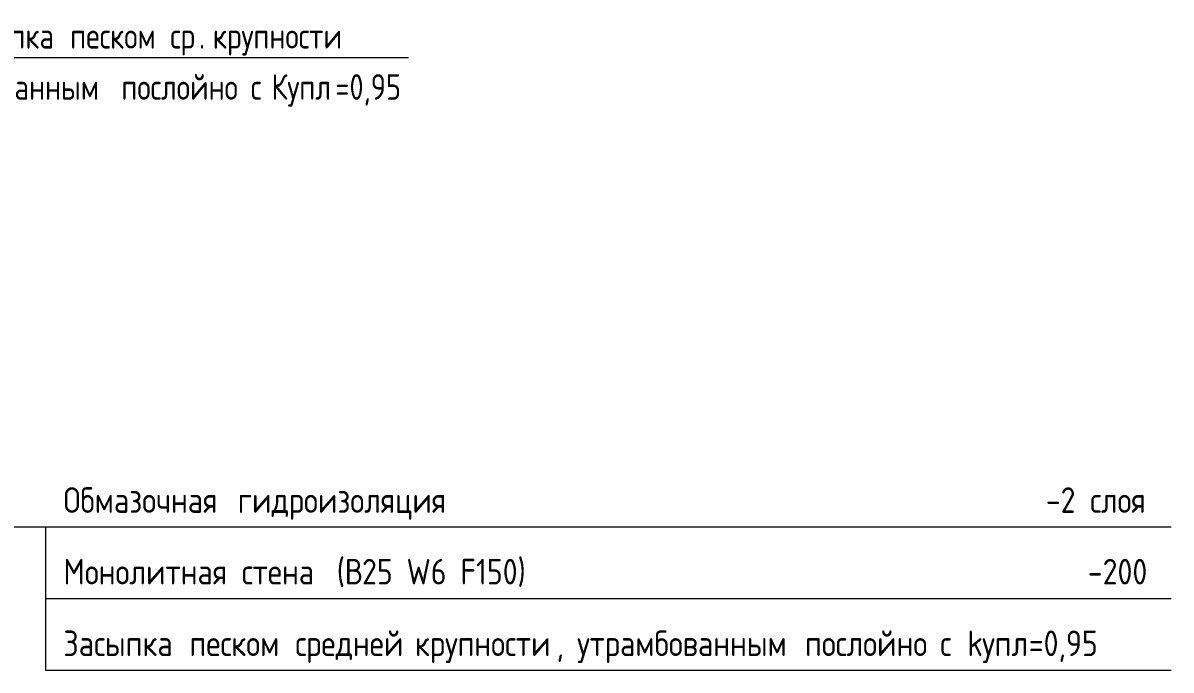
# Model space of a CAD drawing. Header units: millimetres. Extents: x 37836 to 78104, y -5145 to 33689.
# Drawn here: x 66576 to 69381, y -2302 to -721 of the extents above; entities that cross this region are included whole.
import ezdxf

# ---------------------------------------------------------------- set-up
doc = ezdxf.new("R2010")
doc.units = ezdxf.units.MM
doc.layers.add('AA_Vinoska', color=7, linetype='Continuous', lineweight=9)
doc.styles.add('GOST Common', font='GOST_Common.ttf', dxfattribs={"width": 0.85, "height": 62.5})
doc.styles.add('ISOCPEUR_1', font='isocpeur.ttf', dxfattribs={"width": 0.85, "height": 62.5})

# ---------------------------------------------------------------- blocks, each defined once
blk = doc.blocks.new('010_Текст с выноской - Текст 2 строки-3873132-Разрез 1 Опл')
at = {"layer": 'AA_Vinoska'}
blk.add_line((46031.7, -805.4), (47281.7, -805.4), dxfattribs=at)
blk = doc.blocks.new('010_Флажок - Бок Стена вход-3872900-Разрез 1 Опл')
at = {"layer": 'AA_Vinoska'}
for p, q in [((44645.1, -1951.9), (44753.3, -1889.4)), ((44645.1, -1951.9), (44753.3, -2014.4)), ((44645.1, -1951.9), (46395.1, -1951.9)), ((46395.1, -1951.9), (46395.1, -2126.9)), ((46395.1, -1951.9), (49145.1, -1951.9)), ((46395.1, -2126.9), (49145.1, -2126.9)), ((46395.1, -2126.9), (46395.1, -2301.9)), ((46395.1, -2301.9), (49145.1, -2301.9))]:
    blk.add_line(p, q, dxfattribs=at)

msp = doc.modelspace()

# ---------------------------------------------------------------- block references
at = {"layer": 'AA_Vinoska'}
for name in ['010_Текст с выноской - Текст 2 строки-3873132-Разрез 1 Опл', '010_Флажок - Бок Стена вход-3872900-Разрез 1 Опл']:
    msp.add_blockref(name, (20235.7074, 0), dxfattribs=at)

# ---------------------------------------------------------------- texts
at = {"layer": 'AA_Vinoska', "char_height": 62.5, "attachment_point": 1, "style": 'GOST Common'}
for s, insert, width in [('Засыпка', (66397.2101, -720.8141), 333.902844), ('\\fGOST Common|b0|i0|c204|p34|;\\W.85; ', (66672.7075, -720.8141), 22.146617), ('\\fGOST Common|b0|i0|c204|p34|;\\W.85; ', (66917.2817, -720.8141), 22.146617), ('песком', (66690.9802, -720.8141), 274.277336), ('ср', (66935.5545, -720.8141), 85.179297), ('крупности', (67039.5688, -720.8141), 419.082141), ('. ', (67005.8344, -720.8141), 40.886062), ('утрамбованным', (66273.5351, -845.8141), 635.437555), ('\\fGOST Common|b0|i0|c204|p34|;\\W.85; ', (66797.8235, -845.8141), 22.146617), ('послойно', (66816.0963, -845.8141), 361.160219), ('\\fGOST Common|b0|i0|c204|p34|;\\W.85; ', (67114.0832, -845.8141), 22.146617), ('\\fGOST Common|b0|i0|c204|p34|;\\W.85;с', (67132.356, -845.8141), 39.182477), ('\\fGOST Common|b0|i0|c204|p34|;\\W.85; ', (67164.6848, -845.8141), 22.146617), ('Купл', (67182.9576, -845.8141), 189.098039), ('=0,95', (67338.9791, -845.8141), 206.133898)]:
    msp.add_mtext(s, dxfattribs=dict(at, insert=insert, width=width))

# ---------------------------------------------------------------- next in the draw order: texts
at = {"layer": 'AA_Vinoska', "char_height": 62.5, "attachment_point": 1, "style": 'ISOCPEUR_1', "bg_fill": 3, "box_fill_scale": 1.25, "bg_fill_color": 256, "bg_fill_true_color": 13158600, "bg_fill_transparency": 0}
for s, insert, width in [('Обмазочная', (66674.7118, -1855.324), 477.004062), ('-2 ', (69074.8704, -1855.324), 131.176117), ('Монолитная', (66674.7118, -2030.324), 488.929164), ('-200', (69177.5079, -2030.324), 183.987281), ('Засыпка', (66674.7118, -2205.324), 333.902844)]:
    msp.add_mtext(s, dxfattribs=dict(at, insert=insert, width=width))

# ---------------------------------------------------------------- next in the draw order: texts
for s, insert, width in [('\\fISOCPEUR|b0|i0|c204|p34|;\\W.85; ', (67068.2795, -1855.324), 39.182477), ('слоя', (69183.1015, -1855.324), 177.172937), ('\\fISOCPEUR|b0|i0|c204|p34|;\\W.85; ', (67078.1187, -2030.324), 39.182477), ('\\fISOCPEUR|b0|i0|c204|p34|;\\W.85; ', (66950.2092, -2205.324), 39.182477)]:
    msp.add_mtext(s, dxfattribs=dict(at, insert=insert, width=width))

# ---------------------------------------------------------------- next in the draw order: texts
for s, insert, width in [('гидроизоляция', (67100.6083, -1855.324), 599.66225), ('стена', (67110.4475, -2030.324), 240.205617), ('песком', (66982.538, -2205.324), 274.277336)]:
    msp.add_mtext(s, dxfattribs=dict(at, insert=insert, width=width))

# ---------------------------------------------------------------- next in the draw order: texts
for s, insert, width in [(' (', (67308.6369, -2030.324), 64.736266), ('\\fISOCPEUR|b0|i0|c204|p34|;\\W.85; ', (67208.8394, -2205.324), 39.182477)]:
    msp.add_mtext(s, dxfattribs=dict(at, insert=insert, width=width))

# ---------------------------------------------------------------- next in the draw order: texts
for s, insert, width in [('\\fISOCPEUR|b0|i0|c204|p34|;\\W.85;В', (67362.0497, -2030.324), 51.107578), ('средней', (67241.1682, -2205.324), 315.163398)]:
    msp.add_mtext(s, dxfattribs=dict(at, insert=insert, width=width))

# ---------------------------------------------------------------- next in the draw order: texts
for s, insert, width in [('25 W6 F150)', (67404.2177, -2030.324), 483.818406), ('\\fISOCPEUR|b0|i0|c204|p34|;\\W.85; ', (67501.204, -2205.324), 39.182477)]:
    msp.add_mtext(s, dxfattribs=dict(at, insert=insert, width=width))

# ---------------------------------------------------------------- next in the draw order: texts
at = {"layer": 'AA_Vinoska', "insert": (67533.5328, -2205.324), "char_height": 62.5, "width": 419.082141, "attachment_point": 1, "style": 'ISOCPEUR_1', "bg_fill": 3, "box_fill_scale": 1.25, "bg_fill_color": 256, "bg_fill_true_color": 13158600, "bg_fill_transparency": 0}
msp.add_mtext('крупности', dxfattribs=at)

# ---------------------------------------------------------------- next in the draw order: texts
at = {"layer": 'AA_Vinoska', "insert": (67879.3101, -2205.324), "char_height": 62.5, "width": 61.329094, "attachment_point": 1, "style": 'ISOCPEUR_1', "bg_fill": 3, "box_fill_scale": 1.25, "bg_fill_color": 256, "bg_fill_true_color": 13158600, "bg_fill_transparency": 0}
msp.add_mtext(', ', dxfattribs=at)

# ---------------------------------------------------------------- next in the draw order: texts
at = {"layer": 'AA_Vinoska', "insert": (67929.9117, -2205.324), "char_height": 62.5, "width": 635.437555, "attachment_point": 1, "style": 'ISOCPEUR_1', "bg_fill": 3, "box_fill_scale": 1.25, "bg_fill_color": 256, "bg_fill_true_color": 13158600, "bg_fill_transparency": 0}
msp.add_mtext('утрамбованным', dxfattribs=at)

# ---------------------------------------------------------------- next in the draw order: texts
at = {"layer": 'AA_Vinoska', "insert": (68454.2001, -2205.324), "char_height": 62.5, "width": 39.182477, "attachment_point": 1, "style": 'ISOCPEUR_1', "bg_fill": 3, "box_fill_scale": 1.25, "bg_fill_color": 256, "bg_fill_true_color": 13158600, "bg_fill_transparency": 0}
msp.add_mtext('\\fISOCPEUR|b0|i0|c204|p34|;\\W.85; ', dxfattribs=at)

# ---------------------------------------------------------------- next in the draw order: texts
at = {"layer": 'AA_Vinoska', "insert": (68486.5289, -2205.324), "char_height": 62.5, "width": 361.160219, "attachment_point": 1, "style": 'ISOCPEUR_1', "bg_fill": 3, "box_fill_scale": 1.25, "bg_fill_color": 256, "bg_fill_true_color": 13158600, "bg_fill_transparency": 0}
msp.add_mtext('послойно', dxfattribs=at)

# ---------------------------------------------------------------- next in the draw order: texts
at = {"layer": 'AA_Vinoska', "insert": (68784.5158, -2205.324), "char_height": 62.5, "width": 39.182477, "attachment_point": 1, "style": 'ISOCPEUR_1', "bg_fill": 3, "box_fill_scale": 1.25, "bg_fill_color": 256, "bg_fill_true_color": 13158600, "bg_fill_transparency": 0}
msp.add_mtext('\\fISOCPEUR|b0|i0|c204|p34|;\\W.85; ', dxfattribs=at)

# ---------------------------------------------------------------- next in the draw order: texts
at = {"layer": 'AA_Vinoska', "insert": (68816.8446, -2205.324), "char_height": 62.5, "width": 39.182477, "attachment_point": 1, "style": 'ISOCPEUR_1', "bg_fill": 3, "box_fill_scale": 1.25, "bg_fill_color": 256, "bg_fill_true_color": 13158600, "bg_fill_transparency": 0}
msp.add_mtext('\\fISOCPEUR|b0|i0|c204|p34|;\\W.85;с', dxfattribs=at)

# ---------------------------------------------------------------- next in the draw order: texts
at = {"layer": 'AA_Vinoska', "insert": (68849.1734, -2205.324), "char_height": 62.5, "width": 85.179297, "attachment_point": 1, "style": 'ISOCPEUR_1', "bg_fill": 3, "box_fill_scale": 1.25, "bg_fill_color": 256, "bg_fill_true_color": 13158600, "bg_fill_transparency": 0}
msp.add_mtext(' k', dxfattribs=at)

# ---------------------------------------------------------------- next in the draw order: texts
at = {"layer": 'AA_Vinoska', "insert": (68919.4533, -2205.324), "char_height": 62.5, "width": 137.990461, "attachment_point": 1, "style": 'ISOCPEUR_1', "bg_fill": 3, "box_fill_scale": 1.25, "bg_fill_color": 256, "bg_fill_true_color": 13158600, "bg_fill_transparency": 0}
msp.add_mtext('упл', dxfattribs=at)

# ---------------------------------------------------------------- next in the draw order: texts
at = {"layer": 'AA_Vinoska', "insert": (69033.3069, -2205.324), "char_height": 62.5, "width": 206.133898, "attachment_point": 1, "style": 'ISOCPEUR_1', "bg_fill": 3, "box_fill_scale": 1.25, "bg_fill_color": 256, "bg_fill_true_color": 13158600, "bg_fill_transparency": 0}
msp.add_mtext('=0,95', dxfattribs=at)

doc.saveas('drawing.dxf')
